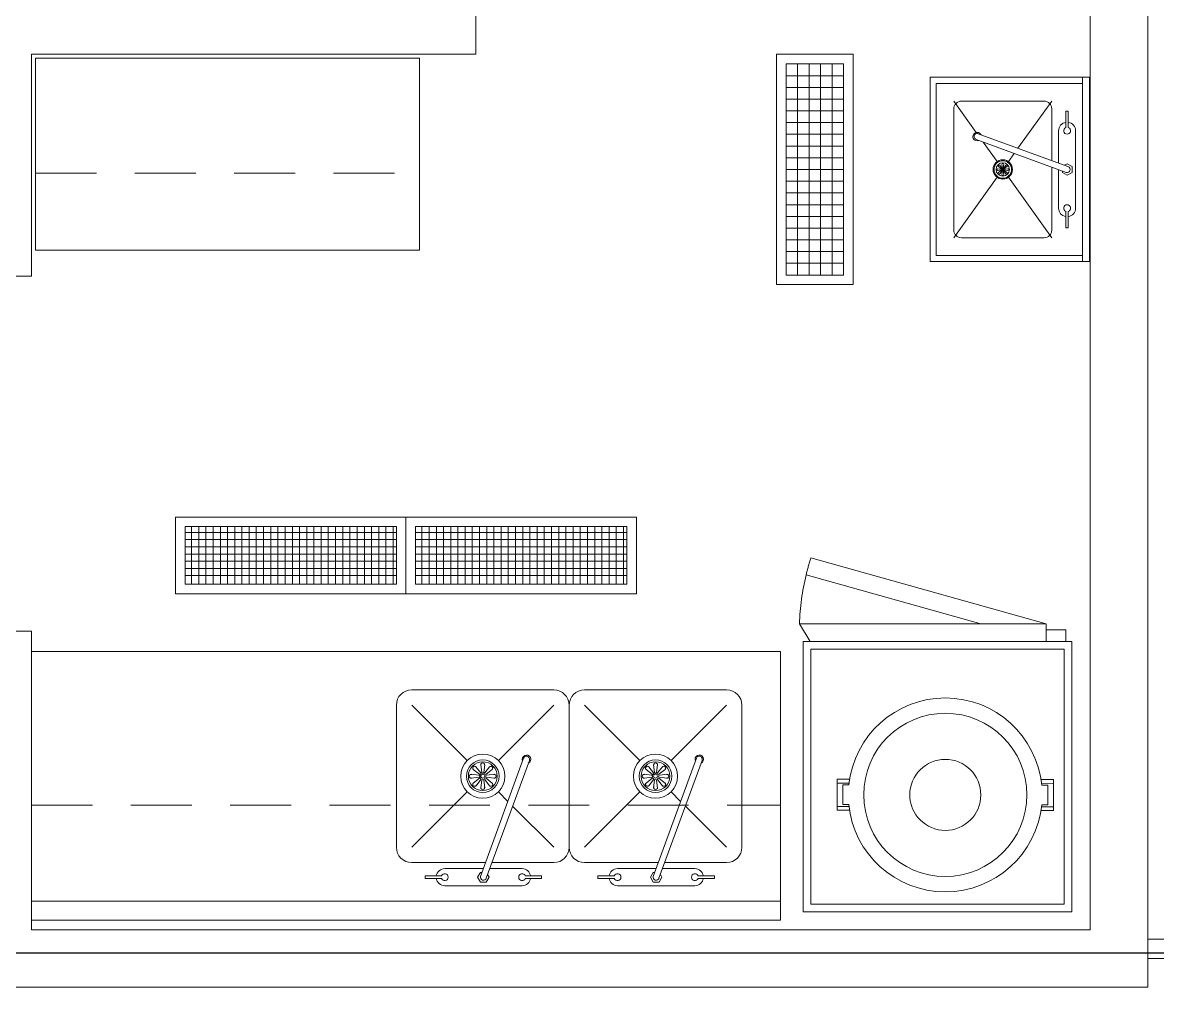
# Model space of a CAD drawing. Header units: millimetres. Extents: x 744843 to 745492, y 2520966 to 2521458.
# Drawn here: x 745429.286 to 745432.241, y 2521101.435 to 2521103.947 of the extents above; entities that cross this region are included whole.
import ezdxf

# ---------------------------------------------------------------- set-up
doc = ezdxf.new("R2010")
doc.units = ezdxf.units.MM
doc.linetypes.add('ACAD_ISO02W100', pattern=[15, 12, -3])
doc.linetypes.add('HIDDEN', pattern=[9.525, 6.35, -3.175])
doc.layers.add('A_Ejes', color=8, linetype='Continuous')
for name, color, linetype, lineweight in [('A_Muebles', 8, 'Continuous', 20), ('A_Muebles_Cocina', 55, 'Continuous', 20), ('A_Muebles_Cocina_2a.Etapa', 230, 'Continuous', 20), ('A_Muros', 30, 'Continuous', 20), ('A_Puertas', 8, 'Continuous', 0)]:
    doc.layers.add(name, color=color, linetype=linetype, lineweight=lineweight)

# ---------------------------------------------------------------- blocks, each defined once
blk = doc.blocks.new('Cocina_Tarja02')
at = {"color": 2, "linetype": 'HIDDEN', "ltscale": 0.025}
blk.add_line((0.0065, -0.4), (0.0065, -0.7), dxfattribs=at)
blk.add_line((0.0065, -0.4), (0.0065, -0.7), dxfattribs=at)
at = {"layer": 'A_Muebles_Cocina'}
for p, q in [((0.0065, 0), (-1.9435, 0)), ((0.0065, 0), (-1.9435, 0)), ((-1.9435, -0.7), (-1.9435, 0)), ((0.0065, -0.7), (0.0065, 0)), ((-0.5835, -0.1), (-0.9535, -0.1)), ((-0.5835, -0.1), (-0.9535, -0.1)), ((-0.1335, -0.1), (-0.5035, -0.1)), ((-0.1335, -0.1), (-0.5035, -0.1)), ((-0.9935, -0.51), (-0.9935, -0.14)), ((-0.9935, -0.51), (-0.9935, -0.14)), ((-0.9535, -0.14), (-0.8091, -0.2843)), ((-0.9535, -0.14), (-0.8091, -0.2843)), ((-0.7278, -0.2843), (-0.5835, -0.14)), ((-0.7278, -0.2843), (-0.5835, -0.14)), ((-0.5435, -0.51), (-0.5435, -0.14)), ((-0.5435, -0.51), (-0.5435, -0.14)), ((-0.5035, -0.14), (-0.3591, -0.2843)), ((-0.5035, -0.14), (-0.3591, -0.2843)), ((-0.2778, -0.2843), (-0.1335, -0.14)), ((-0.2778, -0.2843), (-0.1335, -0.14)), ((-0.0935, -0.51), (-0.0935, -0.14)), ((-0.0935, -0.51), (-0.0935, -0.14)), ((-0.7746, -0.5858), (-0.6621, -0.2783)), ((-0.7746, -0.5858), (-0.6621, -0.2783)), ((-0.7735, -0.295), (-0.771, -0.315)), ((-0.7735, -0.295), (-0.771, -0.315)), ((-0.7635, -0.295), (-0.766, -0.315)), ((-0.7635, -0.295), (-0.766, -0.315)), ((-0.7596, -0.5909), (-0.6472, -0.2838)), ((-0.7596, -0.5909), (-0.6472, -0.2838)), ((-0.3246, -0.5858), (-0.2121, -0.2783)), ((-0.3246, -0.5858), (-0.2121, -0.2783)), ((-0.3235, -0.295), (-0.321, -0.315)), ((-0.3235, -0.295), (-0.321, -0.315)), ((-0.3135, -0.295), (-0.316, -0.315)), ((-0.3135, -0.295), (-0.316, -0.315)), ((-0.3096, -0.5909), (-0.1972, -0.2838)), ((-0.3096, -0.5909), (-0.1972, -0.2838)), ((-0.7985, -0.32), (-0.7785, -0.3225)), ((-0.7985, -0.32), (-0.7785, -0.3225)), ((-0.7932, -0.3073), (-0.7773, -0.3197)), ((-0.7932, -0.3073), (-0.7773, -0.3197)), ((-0.7862, -0.3003), (-0.7738, -0.3162)), ((-0.7862, -0.3003), (-0.7738, -0.3162)), ((-0.7508, -0.3002), (-0.7632, -0.3162)), ((-0.7508, -0.3002), (-0.7632, -0.3162)), ((-0.7437, -0.3073), (-0.7596, -0.3197)), ((-0.7437, -0.3073), (-0.7596, -0.3197)), ((-0.7385, -0.32), (-0.7585, -0.3225)), ((-0.7385, -0.32), (-0.7585, -0.3225)), ((-0.3485, -0.32), (-0.3285, -0.3225)), ((-0.3485, -0.32), (-0.3285, -0.3225)), ((-0.3432, -0.3073), (-0.3273, -0.3197)), ((-0.3432, -0.3073), (-0.3273, -0.3197)), ((-0.3362, -0.3003), (-0.3238, -0.3162)), ((-0.3362, -0.3003), (-0.3238, -0.3162)), ((-0.3008, -0.3002), (-0.3132, -0.3162)), ((-0.3008, -0.3002), (-0.3132, -0.3162)), ((-0.2937, -0.3073), (-0.3096, -0.3197)), ((-0.2937, -0.3073), (-0.3096, -0.3197)), ((-0.2885, -0.32), (-0.3085, -0.3225)), ((-0.2885, -0.32), (-0.3085, -0.3225)), ((-0.7985, -0.33), (-0.7785, -0.3275)), ((-0.7985, -0.33), (-0.7785, -0.3275)), ((-0.7932, -0.3427), (-0.7773, -0.3303)), ((-0.7932, -0.3427), (-0.7773, -0.3303)), ((-0.7861, -0.3498), (-0.7738, -0.3338)), ((-0.7861, -0.3498), (-0.7738, -0.3338)), ((-0.7735, -0.355), (-0.771, -0.335)), ((-0.7735, -0.355), (-0.771, -0.335)), ((-0.7635, -0.355), (-0.766, -0.335)), ((-0.7635, -0.355), (-0.766, -0.335)), ((-0.7508, -0.3497), (-0.7632, -0.3338)), ((-0.7508, -0.3497), (-0.7632, -0.3338)), ((-0.7437, -0.3427), (-0.7596, -0.3303)), ((-0.7437, -0.3427), (-0.7596, -0.3303)), ((-0.7385, -0.33), (-0.7585, -0.3275)), ((-0.7385, -0.33), (-0.7585, -0.3275)), ((-0.3485, -0.33), (-0.3285, -0.3275)), ((-0.3485, -0.33), (-0.3285, -0.3275)), ((-0.3432, -0.3427), (-0.3273, -0.3303)), ((-0.3432, -0.3427), (-0.3273, -0.3303)), ((-0.3361, -0.3498), (-0.3238, -0.3338)), ((-0.3361, -0.3498), (-0.3238, -0.3338)), ((-0.3235, -0.355), (-0.321, -0.335)), ((-0.3235, -0.355), (-0.321, -0.335)), ((-0.3135, -0.355), (-0.316, -0.335)), ((-0.3135, -0.355), (-0.316, -0.335)), ((-0.3008, -0.3497), (-0.3132, -0.3338)), ((-0.3008, -0.3497), (-0.3132, -0.3338)), ((-0.2937, -0.3427), (-0.3096, -0.3303)), ((-0.2937, -0.3427), (-0.3096, -0.3303)), ((-0.2885, -0.33), (-0.3085, -0.3275)), ((-0.2885, -0.33), (-0.3085, -0.3275)), ((-0.9535, -0.51), (-0.8091, -0.3657)), ((-0.9535, -0.51), (-0.8091, -0.3657)), ((-0.7278, -0.3657), (-0.7031, -0.3904)), ((-0.7278, -0.3657), (-0.7031, -0.3904)), ((-0.5035, -0.51), (-0.3591, -0.3657)), ((-0.5035, -0.51), (-0.3591, -0.3657)), ((-0.2778, -0.3657), (-0.2531, -0.3904)), ((-0.2778, -0.3657), (-0.2531, -0.3904)), ((-0.6907, -0.4027), (-0.5835, -0.51)), ((-0.6907, -0.4027), (-0.5835, -0.51)), ((-0.2407, -0.4027), (-0.1335, -0.51)), ((-0.2407, -0.4027), (-0.1335, -0.51)), ((-0.7615, -0.55), (-0.9535, -0.55)), ((-0.7615, -0.55), (-0.9535, -0.55)), ((-0.5835, -0.55), (-0.7446, -0.55)), ((-0.5835, -0.55), (-0.7446, -0.55)), ((-0.3115, -0.55), (-0.5035, -0.55)), ((-0.3115, -0.55), (-0.5035, -0.55)), ((-0.1335, -0.55), (-0.2946, -0.55)), ((-0.1335, -0.55), (-0.2946, -0.55)), ((-0.9184, -0.5848), (-0.9184, -0.5911)), ((-0.9184, -0.5848), (-0.876, -0.5848)), ((-0.9184, -0.5848), (-0.9184, -0.5911)), ((-0.9184, -0.5848), (-0.876, -0.5848)), ((-0.8676, -0.5657), (-0.7673, -0.5657)), ((-0.8676, -0.5657), (-0.7673, -0.5657)), ((-0.7818, -0.5879), (-0.7748, -0.5758)), ((-0.7818, -0.5879), (-0.7748, -0.5758)), ((-0.7743, -0.6009), (-0.7818, -0.5879)), ((-0.7743, -0.6009), (-0.7818, -0.5879)), ((-0.7748, -0.5758), (-0.771, -0.5758)), ((-0.7748, -0.5758), (-0.771, -0.5758)), ((-0.7519, -0.5879), (-0.7594, -0.6009)), ((-0.7519, -0.5879), (-0.7594, -0.6009)), ((-0.7559, -0.581), (-0.7519, -0.5879)), ((-0.7559, -0.581), (-0.7519, -0.5879)), ((-0.7504, -0.5657), (-0.666, -0.5657)), ((-0.7504, -0.5657), (-0.666, -0.5657)), ((-0.6152, -0.5848), (-0.6577, -0.5848)), ((-0.6152, -0.5848), (-0.6577, -0.5848)), ((-0.6152, -0.5848), (-0.6152, -0.5911)), ((-0.6152, -0.5848), (-0.6152, -0.5911)), ((-0.4684, -0.5848), (-0.4684, -0.5911)), ((-0.4684, -0.5848), (-0.426, -0.5848)), ((-0.4684, -0.5848), (-0.4684, -0.5911)), ((-0.4684, -0.5848), (-0.426, -0.5848)), ((-0.4176, -0.5657), (-0.3173, -0.5657)), ((-0.4176, -0.5657), (-0.3173, -0.5657)), ((-0.3318, -0.5879), (-0.3248, -0.5758)), ((-0.3318, -0.5879), (-0.3248, -0.5758)), ((-0.3243, -0.6009), (-0.3318, -0.5879)), ((-0.3243, -0.6009), (-0.3318, -0.5879)), ((-0.3248, -0.5758), (-0.321, -0.5758)), ((-0.3248, -0.5758), (-0.321, -0.5758)), ((-0.3019, -0.5879), (-0.3094, -0.6009)), ((-0.3019, -0.5879), (-0.3094, -0.6009)), ((-0.3059, -0.581), (-0.3019, -0.5879)), ((-0.3059, -0.581), (-0.3019, -0.5879)), ((-0.3004, -0.5657), (-0.216, -0.5657)), ((-0.3004, -0.5657), (-0.216, -0.5657)), ((-0.1652, -0.5848), (-0.2077, -0.5848)), ((-0.1652, -0.5848), (-0.2077, -0.5848)), ((-0.1652, -0.5848), (-0.1652, -0.5911)), ((-0.1652, -0.5848), (-0.1652, -0.5911)), ((-0.9184, -0.5911), (-0.876, -0.5911)), ((-0.9184, -0.5911), (-0.876, -0.5911)), ((-0.8676, -0.6102), (-0.666, -0.6102)), ((-0.8676, -0.6102), (-0.666, -0.6102)), ((-0.7594, -0.6009), (-0.7743, -0.6009)), ((-0.7594, -0.6009), (-0.7743, -0.6009)), ((-0.6152, -0.5911), (-0.6577, -0.5911)), ((-0.6152, -0.5911), (-0.6577, -0.5911)), ((-0.4684, -0.5911), (-0.426, -0.5911)), ((-0.4684, -0.5911), (-0.426, -0.5911)), ((-0.4176, -0.6102), (-0.216, -0.6102)), ((-0.4176, -0.6102), (-0.216, -0.6102)), ((-0.3094, -0.6009), (-0.3243, -0.6009)), ((-0.3094, -0.6009), (-0.3243, -0.6009)), ((-0.1652, -0.5911), (-0.2077, -0.5911)), ((-0.1652, -0.5911), (-0.2077, -0.5911)), ((0.0065, -0.65), (-1.9435, -0.65)), ((0.0065, -0.65), (-1.9435, -0.65)), ((0.0065, -0.7), (-1.9435, -0.7))]:
    blk.add_line(p, q, dxfattribs=at)
at = {"layer": 'A_Muebles_Cocina', "color": 2, "linetype": 'HIDDEN', "ltscale": 0.025}
blk.add_lwpolyline([(-1.9435, -0.4), (0.0065, -0.4), (0.0065, -0.7), (-1.9435, -0.7)], close=True, dxfattribs=at)
at = {"layer": 'A_Muebles_Cocina'}
for centre, radius in [((-0.7685, -0.325), 0.0575), ((-0.7685, -0.325), 0.0575), ((-0.7685, -0.325), 0.0425), ((-0.7685, -0.325), 0.0425), ((-0.7685, -0.325), 0.0375), ((-0.7685, -0.325), 0.0375), ((-0.3185, -0.325), 0.0575), ((-0.3185, -0.325), 0.0575), ((-0.3185, -0.325), 0.0425), ((-0.3185, -0.325), 0.0425), ((-0.3185, -0.325), 0.0375), ((-0.3185, -0.325), 0.0375), ((-0.7685, -0.325), 0.005), ((-0.7685, -0.325), 0.005), ((-0.3185, -0.325), 0.005), ((-0.3185, -0.325), 0.005)]:
    blk.add_circle(centre, radius, dxfattribs=at)
for centre, radius, start, end in [((-0.9535, -0.14), 0.04, 90, 180), ((-0.9535, -0.14), 0.04, 90, 180), ((-0.5835, -0.14), 0.04, 0, 90), ((-0.5835, -0.14), 0.04, 0, 90), ((-0.5035, -0.14), 0.04, 90, 180), ((-0.5035, -0.14), 0.04, 90, 180), ((-0.1335, -0.14), 0.04, 0, 90), ((-0.1335, -0.14), 0.04, 0, 90), ((-0.7685, -0.295), 0.005, 345.7788, 194.2788), ((-0.7685, -0.295), 0.005, 345.7788, 194.2788), ((-0.6546, -0.281), 0.0111, 295.4878, 204.3185), ((-0.6546, -0.281), 0.0111, 295.4878, 204.3185), ((-0.6546, -0.281), 0.00794, 339.8831, 159.9232), ((-0.6546, -0.281), 0.00794, 339.8831, 159.9232), ((-0.3185, -0.295), 0.005, 345.7788, 194.2788), ((-0.3185, -0.295), 0.005, 345.7788, 194.2788), ((-0.2046, -0.281), 0.0111, 295.4878, 204.3185), ((-0.2046, -0.281), 0.0111, 295.4878, 204.3185), ((-0.2046, -0.281), 0.00794, 339.8831, 159.9232), ((-0.2046, -0.281), 0.00794, 339.8831, 159.9232), ((-0.7985, -0.325), 0.005, 75.7788, 284.2788), ((-0.7985, -0.325), 0.005, 75.7788, 284.2788), ((-0.7897, -0.3038), 0.005, 30.7788, 239.2788), ((-0.7897, -0.3038), 0.005, 30.7788, 239.2788), ((-0.7785, -0.325), 0.0025, 270.0288, 90.0288), ((-0.7785, -0.325), 0.0025, 270.0288, 90.0288), ((-0.7756, -0.3179), 0.0025, 225.0288, 45.0288), ((-0.7756, -0.3179), 0.0025, 225.0288, 45.0288), ((-0.7685, -0.315), 0.0025, 180.0288, 0.0288), ((-0.7685, -0.315), 0.0025, 180.0288, 0.0288), ((-0.7614, -0.3179), 0.0025, 135.0288, 315.0288), ((-0.7614, -0.3179), 0.0025, 135.0288, 315.0288), ((-0.7585, -0.325), 0.0025, 90.0288, 270.0288), ((-0.7585, -0.325), 0.0025, 90.0288, 270.0288), ((-0.7473, -0.3038), 0.005, 300.7788, 149.2788), ((-0.7473, -0.3038), 0.005, 300.7788, 149.2788), ((-0.7385, -0.325), 0.005, 255.7788, 104.2788), ((-0.7385, -0.325), 0.005, 255.7788, 104.2788), ((-0.3485, -0.325), 0.005, 75.7788, 284.2788), ((-0.3485, -0.325), 0.005, 75.7788, 284.2788), ((-0.3397, -0.3038), 0.005, 30.7788, 239.2788), ((-0.3397, -0.3038), 0.005, 30.7788, 239.2788), ((-0.3285, -0.325), 0.0025, 270.0288, 90.0288), ((-0.3285, -0.325), 0.0025, 270.0288, 90.0288), ((-0.3256, -0.3179), 0.0025, 225.0288, 45.0288), ((-0.3256, -0.3179), 0.0025, 225.0288, 45.0288), ((-0.3185, -0.315), 0.0025, 180.0288, 0.0288), ((-0.3185, -0.315), 0.0025, 180.0288, 0.0288), ((-0.3114, -0.3179), 0.0025, 135.0288, 315.0288), ((-0.3114, -0.3179), 0.0025, 135.0288, 315.0288), ((-0.3085, -0.325), 0.0025, 90.0288, 270.0288), ((-0.3085, -0.325), 0.0025, 90.0288, 270.0288), ((-0.2973, -0.3038), 0.005, 300.7788, 149.2788), ((-0.2973, -0.3038), 0.005, 300.7788, 149.2788), ((-0.2885, -0.325), 0.005, 255.7788, 104.2788), ((-0.2885, -0.325), 0.005, 255.7788, 104.2788), ((-0.7897, -0.3462), 0.005, 120.7788, 329.2788), ((-0.7897, -0.3462), 0.005, 120.7788, 329.2788), ((-0.7755, -0.3321), 0.0025, 315.0288, 135.0288), ((-0.7755, -0.3321), 0.0025, 315.0288, 135.0288), ((-0.7685, -0.355), 0.005, 165.7788, 14.2788), ((-0.7685, -0.355), 0.005, 165.7788, 14.2788), ((-0.7685, -0.335), 0.0025, 0.0288, 180.0288), ((-0.7685, -0.335), 0.0025, 0.0288, 180.0288), ((-0.7614, -0.3321), 0.0025, 45.0288, 225.0288), ((-0.7614, -0.3321), 0.0025, 45.0288, 225.0288), ((-0.7473, -0.3462), 0.005, 210.7788, 59.2788), ((-0.7473, -0.3462), 0.005, 210.7788, 59.2788), ((-0.3397, -0.3462), 0.005, 120.7788, 329.2788), ((-0.3397, -0.3462), 0.005, 120.7788, 329.2788), ((-0.3255, -0.3321), 0.0025, 315.0288, 135.0288), ((-0.3255, -0.3321), 0.0025, 315.0288, 135.0288), ((-0.3185, -0.355), 0.005, 165.7788, 14.2788), ((-0.3185, -0.355), 0.005, 165.7788, 14.2788), ((-0.3185, -0.335), 0.0025, 0.0288, 180.0288), ((-0.3185, -0.335), 0.0025, 0.0288, 180.0288), ((-0.3114, -0.3321), 0.0025, 45.0288, 225.0288), ((-0.3114, -0.3321), 0.0025, 45.0288, 225.0288), ((-0.2973, -0.3462), 0.005, 210.7788, 59.2788), ((-0.2973, -0.3462), 0.005, 210.7788, 59.2788), ((-0.9535, -0.51), 0.04, 180, 270), ((-0.9535, -0.51), 0.04, 180, 270), ((-0.5835, -0.51), 0.04, 270, 0), ((-0.5835, -0.51), 0.04, 270, 0), ((-0.5035, -0.51), 0.04, 180, 270), ((-0.5035, -0.51), 0.04, 180, 270), ((-0.1335, -0.51), 0.04, 270, 0), ((-0.1335, -0.51), 0.04, 270, 0), ((-0.8676, -0.5879), 0.0222, 90, 171.7865), ((-0.8676, -0.5879), 0.0222, 90, 171.7865), ((-0.8676, -0.5879), 0.00893, 200.8275, 159.1725), ((-0.8676, -0.5879), 0.00893, 200.8275, 159.1725), ((-0.7669, -0.5878), 0.00796, 165.2193, 342.6934), ((-0.7669, -0.5878), 0.00796, 165.2193, 342.6934), ((-0.666, -0.5879), 0.00893, 20.8275, 339.1725), ((-0.666, -0.5879), 0.00893, 20.8275, 339.1725), ((-0.666, -0.5879), 0.0222, 8.2135, 90), ((-0.666, -0.5879), 0.0222, 8.2135, 90), ((-0.4176, -0.5879), 0.0222, 90, 171.7865), ((-0.4176, -0.5879), 0.0222, 90, 171.7865), ((-0.4176, -0.5879), 0.00893, 200.8275, 159.1725), ((-0.4176, -0.5879), 0.00893, 200.8275, 159.1725), ((-0.3169, -0.5878), 0.00796, 165.2193, 342.6934), ((-0.3169, -0.5878), 0.00796, 165.2193, 342.6934), ((-0.216, -0.5879), 0.00893, 20.8275, 339.1725), ((-0.216, -0.5879), 0.00893, 20.8275, 339.1725), ((-0.216, -0.5879), 0.0222, 8.2135, 90), ((-0.216, -0.5879), 0.0222, 8.2135, 90), ((-0.8676, -0.5879), 0.0222, 188.2135, 270), ((-0.8676, -0.5879), 0.0222, 188.2135, 270), ((-0.666, -0.5879), 0.0222, 270, 351.7865), ((-0.666, -0.5879), 0.0222, 270, 351.7865), ((-0.4176, -0.5879), 0.0222, 188.2135, 270), ((-0.4176, -0.5879), 0.0222, 188.2135, 270), ((-0.216, -0.5879), 0.0222, 270, 351.7865), ((-0.216, -0.5879), 0.0222, 270, 351.7865)]:
    blk.add_arc(centre, radius, start, end, dxfattribs=at)
blk = doc.blocks.new('Cocina_Trampa02')
at = {"layer": 'A_Muebles_Cocina', "linetype": 'Continuous'}
for p, q in [((0, -0.2), (0, 0)), ((0, 0), (1.2, 0)), ((0, -0.2), (0, 0)), ((0, 0), (1.2, 0)), ((0.6, -0.2), (0.6, 0)), ((0.6, -0.2), (0.6, 0)), ((1.2, 0), (1.2, -0.2)), ((1.2, 0), (1.2, -0.2)), ((0.575, -0.025), (0.025, -0.025)), ((0.025, -0.025), (0.025, -0.175)), ((0.0416, -0.025), (0.0416, -0.175)), ((0.0603, -0.025), (0.0603, -0.175)), ((0.0791, -0.025), (0.0791, -0.175)), ((0.0978, -0.025), (0.0978, -0.175)), ((0.1166, -0.025), (0.1166, -0.175)), ((0.1353, -0.025), (0.1353, -0.175)), ((0.1541, -0.025), (0.1541, -0.175)), ((0.1728, -0.025), (0.1728, -0.175)), ((0.1916, -0.025), (0.1916, -0.175)), ((0.2103, -0.025), (0.2103, -0.175)), ((0.2291, -0.025), (0.2291, -0.175)), ((0.2478, -0.025), (0.2478, -0.175)), ((0.2666, -0.025), (0.2666, -0.175)), ((0.2853, -0.025), (0.2853, -0.175)), ((0.3041, -0.025), (0.3041, -0.175)), ((0.3228, -0.025), (0.3228, -0.175)), ((0.3416, -0.025), (0.3416, -0.175)), ((0.3603, -0.025), (0.3603, -0.175)), ((0.3791, -0.025), (0.3791, -0.175)), ((0.3978, -0.025), (0.3978, -0.175)), ((0.4166, -0.025), (0.4166, -0.175)), ((0.4353, -0.025), (0.4353, -0.175)), ((0.4541, -0.025), (0.4541, -0.175)), ((0.4728, -0.025), (0.4728, -0.175)), ((0.4916, -0.025), (0.4916, -0.175)), ((0.5103, -0.025), (0.5103, -0.175)), ((0.5291, -0.025), (0.5291, -0.175)), ((0.5478, -0.025), (0.5478, -0.175)), ((0.5666, -0.025), (0.5666, -0.175)), ((0.575, -0.175), (0.575, -0.025)), ((1.175, -0.025), (0.625, -0.025)), ((0.625, -0.025), (0.625, -0.175)), ((0.6416, -0.025), (0.6416, -0.175)), ((0.6603, -0.025), (0.6603, -0.175)), ((0.6791, -0.025), (0.6791, -0.175)), ((0.6978, -0.025), (0.6978, -0.175)), ((0.7166, -0.025), (0.7166, -0.175)), ((0.7353, -0.025), (0.7353, -0.175)), ((0.7541, -0.025), (0.7541, -0.175)), ((0.7728, -0.025), (0.7728, -0.175)), ((0.7916, -0.025), (0.7916, -0.175)), ((0.8103, -0.025), (0.8103, -0.175)), ((0.8291, -0.025), (0.8291, -0.175)), ((0.8478, -0.025), (0.8478, -0.175)), ((0.8666, -0.025), (0.8666, -0.175)), ((0.8853, -0.025), (0.8853, -0.175)), ((0.9041, -0.025), (0.9041, -0.175)), ((0.9228, -0.025), (0.9228, -0.175)), ((0.9416, -0.025), (0.9416, -0.175)), ((0.9603, -0.025), (0.9603, -0.175)), ((0.9791, -0.025), (0.9791, -0.175)), ((0.9978, -0.025), (0.9978, -0.175)), ((1.0166, -0.025), (1.0166, -0.175)), ((1.0353, -0.025), (1.0353, -0.175)), ((1.0541, -0.025), (1.0541, -0.175)), ((1.0728, -0.025), (1.0728, -0.175)), ((1.0916, -0.025), (1.0916, -0.175)), ((1.1103, -0.025), (1.1103, -0.175)), ((1.1291, -0.025), (1.1291, -0.175)), ((1.1478, -0.025), (1.1478, -0.175)), ((1.1666, -0.025), (1.1666, -0.175)), ((1.175, -0.175), (1.175, -0.025)), ((0.025, -0.04), (0.1803, -0.04)), ((0.025, -0.0588), (0.1803, -0.0588)), ((0.1803, -0.04), (0.575, -0.04)), ((0.1803, -0.0588), (0.575, -0.0588)), ((0.625, -0.04), (1.125, -0.04)), ((0.625, -0.0588), (1.125, -0.0588)), ((1.125, -0.04), (1.175, -0.04)), ((1.125, -0.0588), (1.175, -0.0588)), ((0.025, -0.0775), (0.1803, -0.0775)), ((0.1803, -0.0775), (0.575, -0.0775)), ((0.625, -0.0775), (1.125, -0.0775)), ((1.125, -0.0775), (1.175, -0.0775)), ((0.025, -0.0963), (0.1803, -0.0963)), ((0.025, -0.115), (0.1803, -0.115)), ((0.1803, -0.0963), (0.575, -0.0963)), ((0.1803, -0.115), (0.575, -0.115)), ((0.625, -0.0963), (1.125, -0.0963)), ((0.625, -0.115), (1.125, -0.115)), ((1.125, -0.0963), (1.175, -0.0963)), ((1.125, -0.115), (1.175, -0.115)), ((0.025, -0.1338), (0.1803, -0.1338)), ((0.1803, -0.1338), (0.575, -0.1338)), ((0.625, -0.1338), (1.125, -0.1338)), ((1.125, -0.1338), (1.175, -0.1338)), ((0.025, -0.1525), (0.1803, -0.1525)), ((0.025, -0.175), (0.575, -0.175)), ((0.1803, -0.1525), (0.575, -0.1525)), ((0.625, -0.1525), (1.125, -0.1525)), ((0.625, -0.175), (1.175, -0.175)), ((1.125, -0.1525), (1.175, -0.1525)), ((1.2, -0.2), (0, -0.2)), ((1.2, -0.2), (0, -0.2))]:
    blk.add_line(p, q, dxfattribs=at)
blk = doc.blocks.new('Cocina_Bote_basura')
at = {"layer": 'A_Muebles_Cocina'}
for p, q in [((-0.2818, 0.0409), (-0.2819, 0.0004)), ((-0.2818, 0.0409), (-0.2819, 0.0004)), ((-0.2492, 0.0408), (-0.2818, 0.0409)), ((-0.2492, 0.0408), (-0.2818, 0.0409)), ((-0.2506, 0.0308), (-0.2818, 0.0309)), ((-0.2506, 0.0308), (-0.2818, 0.0309)), ((0.2493, 0.0401), (0.282, 0.04)), ((0.2493, 0.0401), (0.282, 0.04)), ((0.2507, 0.0301), (0.2819, 0.03)), ((0.2507, 0.0301), (0.2819, 0.03)), ((-0.2512, 0.0258), (-0.2669, 0.0258)), ((-0.2669, 0.0258), (-0.2669, 0.0004)), ((-0.2512, 0.0258), (-0.2669, 0.0258)), ((-0.2669, 0.0258), (-0.2669, 0.0004)), ((0.2513, 0.0251), (0.2669, 0.025)), ((0.2513, 0.0251), (0.2669, 0.025)), ((0.2669, 0.025), (0.2669, -0.0004)), ((0.2669, 0.025), (0.2669, -0.0004))]:
    blk.add_line(p, q, dxfattribs=at)
at = {"layer": 'A_Muebles_Cocina', "linetype": 'HIDDEN', "ltscale": 30}
for p, q in [((0.2818, -0.0409), (0.282, 0.04)), ((0.2818, -0.0409), (0.282, 0.04)), ((-0.282, -0.04), (-0.2819, 0.0004)), ((-0.282, -0.04), (-0.2819, 0.0004)), ((-0.2669, -0.025), (-0.2669, 0.0004)), ((-0.2669, -0.025), (-0.2669, 0.0004)), ((-0.2513, -0.0251), (-0.2669, -0.025)), ((-0.2513, -0.0251), (-0.2669, -0.025)), ((0.2512, -0.0258), (0.2669, -0.0258)), ((0.2512, -0.0258), (0.2669, -0.0258)), ((0.2669, -0.0258), (0.2669, -0.0004)), ((0.2669, -0.0258), (0.2669, -0.0004)), ((-0.2493, -0.0401), (-0.282, -0.04)), ((-0.2493, -0.0401), (-0.282, -0.04)), ((-0.2507, -0.0301), (-0.2819, -0.03)), ((-0.2507, -0.0301), (-0.2819, -0.03)), ((0.2492, -0.0408), (0.2818, -0.0409)), ((0.2492, -0.0408), (0.2818, -0.0409)), ((0.2506, -0.0308), (0.2818, -0.0309)), ((0.2506, -0.0308), (0.2818, -0.0309))]:
    blk.add_line(p, q, dxfattribs=at)
for radius in [0.2125, 0.2125, 0.0925, 0.0925]:
    blk.add_circle((0, 0), radius, dxfattribs=at)
at = {"layer": 'A_Muebles_Cocina'}
blk.add_arc((0, 0), 0.2525, 5.6978, 174.133, dxfattribs=at)
blk.add_arc((0, 0), 0.2525, 5.6978, 174.133, dxfattribs=at)
at = {"layer": 'A_Muebles_Cocina', "linetype": 'HIDDEN', "ltscale": 30}
blk.add_arc((0, 0), 0.2525, 185.6978, 354.133, dxfattribs=at)
blk.add_arc((0, 0), 0.2525, 185.6978, 354.133, dxfattribs=at)
blk = doc.blocks.new('Cocina_Refri_verti')
blk.add_line((-0.0094, 0.75), (0.6335, 0.75))
at = {"layer": 'A_Muebles_Cocina_2a.Etapa', "color": 8, "linetype": 'HIDDEN'}
for p, q in [((0.6335, 0.75), (0.0204, 0.9217)), ((0.6335, 0.75), (0.0204, 0.9217)), ((0.4632, 0.75), (0.0081, 0.8775))]:
    blk.add_line(p, q, dxfattribs=at)
at = {"layer": 'A_Muebles_Cocina_2a.Etapa'}
for p, q in [((-0.0094, 0.75), (0.0185, 0.7041)), ((-0.0094, 0.75), (0.0185, 0.7041)), ((-0.0094, 0.75), (0.6335, 0.75)), ((0.6335, 0.7041), (0.6335, 0.75)), ((0.6335, 0.7041), (0.6335, 0.75)), ((0.6846, 0.7347), (0.6335, 0.7347)), ((0.6846, 0.7347), (0.6335, 0.7347)), ((0.6846, 0.7041), (0.6846, 0.7347)), ((0.6846, 0.7041), (0.6846, 0.7347)), ((0.7, 0.7041), (0, 0.7041)), ((0.7, 0.7041), (0, 0.7041)), ((0, 0), (0, 0.7041)), ((0.02, 0.02), (0.02, 0.6841)), ((0.68, 0.6841), (0.02, 0.6841)), ((0.02, 0.02), (0.02, 0.6841)), ((0.68, 0.6841), (0.02, 0.6841)), ((0.68, 0.02), (0.68, 0.6841)), ((0.68, 0.02), (0.68, 0.6841)), ((0.7, 0), (0.7, 0.7041)), ((0.7, 0), (0.7, 0.7041)), ((0, 0), (0.7, 0)), ((0, 0), (0.7, 0)), ((0.02, 0.02), (0.68, 0.02)), ((0.02, 0.02), (0.68, 0.02))]:
    blk.add_line(p, q, dxfattribs=at)
at = {"layer": 'A_Muebles_Cocina_2a.Etapa', "color": 8, "linetype": 'HIDDEN'}
for start, end in [(162.3865, 166.4773), (166.4773, 177.9546)]:
    blk.add_arc((0.6335, 0.727), 0.6433, start, end, dxfattribs=at)
blk = doc.blocks.new('PCONTRA 4pul')
at = {"layer": 'A_Muebles', "color": 8, "linetype": 'ACAD_ISO02W100'}
blk.add_line((243.2951, 916.0361), (243.2944, 916.0352), dxfattribs=at)
blk = doc.blocks.new('Cocina_Lavamanos')
at = {"layer": 'A_Muebles_Cocina'}
for p, q in [((0.417, 0.464), (0, 0.464)), ((0, 0.464), (0, -0.016)), ((0.397, 0.448), (0.016, 0.448)), ((0.016, 0.448), (0.016, 0)), ((0.397, -0.016), (0.397, 0.464)), ((0.415, -0.016), (0.415, 0.464)), ((0.062, 0.402), (0.1204, 0.3204)), ((0.297, 0.402), (0.082, 0.402)), ((0.229, 0.2792), (0.317, 0.402)), ((0.062, 0.382), (0.062, 0.066)), ((0.317, 0.247), (0.317, 0.382)), ((0.3538, 0.3756), (0.3538, 0.3331)), ((0.3538, 0.3756), (0.3602, 0.3756)), ((0.3602, 0.3756), (0.3602, 0.3331)), ((0.3549, 0.2162), (0.1201, 0.3021)), ((0.1256, 0.317), (0.3593, 0.2315)), ((0.3348, 0.2405), (0.3348, 0.3248)), ((0.3792, 0.1232), (0.3792, 0.3248)), ((0.1383, 0.2955), (0.1749, 0.2444)), ((0.1871, 0.237), (0.1886, 0.2271)), ((0.1919, 0.237), (0.1904, 0.2271)), ((0.2041, 0.2444), (0.2194, 0.2658)), ((0.35, 0.2349), (0.357, 0.2389)), ((0.357, 0.2389), (0.3699, 0.2315)), ((0.1762, 0.2261), (0.1861, 0.2246)), ((0.1762, 0.2214), (0.1861, 0.2229)), ((0.1785, 0.2314), (0.1865, 0.2255)), ((0.1785, 0.216), (0.1865, 0.222)), ((0.1818, 0.2348), (0.1877, 0.2267)), ((0.1818, 0.2127), (0.1877, 0.2207)), ((0.1871, 0.2105), (0.1886, 0.2204)), ((0.1919, 0.2105), (0.1904, 0.2204)), ((0.1972, 0.2348), (0.1913, 0.2267)), ((0.1972, 0.2127), (0.1913, 0.2207)), ((0.2005, 0.2314), (0.1922, 0.2253)), ((0.2005, 0.216), (0.1925, 0.222)), ((0.2028, 0.2261), (0.1929, 0.2246)), ((0.2028, 0.2214), (0.1929, 0.2229)), ((0.317, 0.066), (0.317, 0.2301)), ((0.3348, 0.1232), (0.3348, 0.2236)), ((0.3449, 0.2161), (0.3449, 0.2199)), ((0.357, 0.2091), (0.3449, 0.2161)), ((0.3699, 0.2165), (0.357, 0.2091)), ((0.3699, 0.2315), (0.3699, 0.2165)), ((0.062, 0.046), (0.1749, 0.2036)), ((0.2041, 0.2036), (0.317, 0.046)), ((0.3538, 0.0724), (0.3538, 0.1149)), ((0.3602, 0.0724), (0.3602, 0.1149)), ((0.3602, 0.0724), (0.3602, 0.1149)), ((0.3538, 0.0724), (0.3602, 0.0724)), ((0.3538, 0.0724), (0.3602, 0.0724)), ((0.082, 0.046), (0.297, 0.046)), ((0.016, 0), (0.397, 0)), ((0, -0.016), (0.417, -0.016))]:
    blk.add_line(p, q, dxfattribs=at)
for radius in [0.0252, 0.0228, 0.0175, 0.00176]:
    blk.add_circle((0.1895, 0.224), radius, dxfattribs=at)
for centre, radius, start, end in [((0.082, 0.382), 0.02, 90, 180), ((0.297, 0.382), 0.02, 0, 90), ((0.357, 0.3248), 0.0222, 98.2135, 180), ((0.357, 0.3248), 0.00893, 110.8275, 69.1725), ((0.357, 0.3248), 0.0222, 0, 81.7865), ((0.1228, 0.3096), 0.0111, 25.4878, 294.3185), ((0.1228, 0.3096), 0.0111, 25.4878, 294.3185), ((0.1228, 0.3096), 0.00794, 69.8831, 249.9232), ((0.1228, 0.3096), 0.00794, 69.8831, 249.9232), ((0.1895, 0.237), 0.00237, 0, 180), ((0.1762, 0.2237), 0.00237, 90, 270), ((0.1801, 0.2331), 0.00237, 45, 225), ((0.1801, 0.2144), 0.00237, 135, 315), ((0.1861, 0.2237), 0.000877, 270, 90), ((0.1871, 0.2261), 0.000877, 225, 45), ((0.1871, 0.2214), 0.000877, 315, 135), ((0.1895, 0.2105), 0.00237, 180, 0), ((0.1895, 0.2271), 0.000877, 180, 0), ((0.1895, 0.2204), 0.000877, 0, 180), ((0.1919, 0.2261), 0.000877, 135, 290.0809), ((0.1919, 0.2214), 0.000877, 45, 225), ((0.1929, 0.2237), 0.000877, 90, 270), ((0.1989, 0.2331), 0.00237, 315, 135), ((0.1989, 0.2144), 0.00237, 225, 45), ((0.2028, 0.2237), 0.00237, 270, 90), ((0.3569, 0.2239), 0.00796, 255.2193, 72.6934), ((0.357, 0.1232), 0.0222, 180, 261.7865), ((0.357, 0.1232), 0.00893, 290.8275, 249.1725), ((0.357, 0.1232), 0.0222, 278.2135, 0), ((0.082, 0.066), 0.02, 180, 270), ((0.297, 0.066), 0.02, 270, 0)]:
    blk.add_arc(centre, radius, start, end, dxfattribs=at)
at = {"layer": 'A_Muebles_Cocina', "extrusion": (0, 0, -1), "xscale": 0.58498156350106, "yscale": 0.58498156350106, "zscale": -0.5849815630653552, "rotation": 90}
blk.add_blockref('PCONTRA 4pul', (535.6637, -142.0917), dxfattribs=at)
blk.add_blockref('PCONTRA 4pul', (535.6637, -142.0917), dxfattribs=at)
blk = doc.blocks.new('Cocina_Trampa01')
at = {"layer": 'A_Muebles_Cocina'}
for p, q in [((0, 0.605), (0, 0.005)), ((0.2, 0.605), (0, 0.605)), ((0.2, 0.005), (0.2, 0.605)), ((0.025, 0.58), (0.025, 0.03)), ((0.175, 0.58), (0.025, 0.58)), ((0.055, 0.03), (0.055, 0.58)), ((0.085, 0.03), (0.085, 0.58)), ((0.115, 0.03), (0.115, 0.58)), ((0.145, 0.03), (0.145, 0.58)), ((0.175, 0.03), (0.175, 0.58)), ((0.175, 0.5493), (0.025, 0.5493)), ((0.175, 0.5188), (0.025, 0.5188)), ((0.175, 0.4882), (0.025, 0.4882)), ((0.175, 0.4577), (0.025, 0.4577)), ((0.175, 0.4271), (0.025, 0.4271)), ((0.175, 0.3966), (0.025, 0.3966)), ((0.175, 0.366), (0.025, 0.366)), ((0.175, 0.3355), (0.025, 0.3355)), ((0.175, 0.3049), (0.025, 0.3049)), ((0.175, 0.2744), (0.025, 0.2744)), ((0.175, 0.2438), (0.025, 0.2438)), ((0.175, 0.2133), (0.025, 0.2133)), ((0.175, 0.1827), (0.025, 0.1827)), ((0.175, 0.1522), (0.025, 0.1522)), ((0.175, 0.1216), (0.025, 0.1216)), ((0.175, 0.0911), (0.025, 0.0911)), ((0.175, 0.0606), (0.025, 0.0606)), ((0.025, 0.03), (0.175, 0.03)), ((0, 0.005), (0.2, 0.005))]:
    blk.add_line(p, q, dxfattribs=at)

msp = doc.modelspace()

# ---------------------------------------------------------------- linework, layer by layer
at = {"layer": 'A_Ejes', "ltscale": 0.5}
msp.add_line((745296.0204, 2521101.5247), (745459.3526, 2521101.5247), dxfattribs=at)
at = {"layer": 'A_Muebles_Cocina', "color": 2, "linetype": 'HIDDEN', "ltscale": 0.025}
msp.add_lwpolyline([(745429.3191, 2521103.5551), (745430.3191, 2521103.5551), (745430.3191, 2521103.8551), (745429.3191, 2521103.8551)], close=True, dxfattribs=at)
at = {"layer": 'A_Muebles_Cocina'}
msp.add_lwpolyline([(745429.3191, 2521103.3551), (745430.3191, 2521103.3551), (745430.3191, 2521103.8551), (745429.3191, 2521103.8551)], close=True, dxfattribs=at)
at = {"layer": 'A_Muros', "ltscale": 0.0065}
for points in [[(745426.2591, 2521101.8347), (745426.2591, 2521103.6122), (745424.438, 2521103.6122), (745424.438, 2521103.7622), (745426.2591, 2521103.7622), (745426.2591, 2521106.7151), (745426.4091, 2521106.7151), (745426.4091, 2521104.0151), (745430.4659, 2521104.0151), (745430.4659, 2521103.8651), (745429.3091, 2521103.8651), (745429.3091, 2521103.2874), (745429.1591, 2521103.2874), (745429.1591, 2521103.8651), (745426.4091, 2521103.8651), (745426.4091, 2521101.8347)], [(745426.5546, 2521101.585), (745429.1591, 2521101.585), (745429.1591, 2521102.3628), (745429.3091, 2521102.3628), (745429.3091, 2521101.585), (745432.0659, 2521101.585), (745432.0659, 2521104.015), (745432.2159, 2521104.015), (745432.2159, 2521101.435), (745426.5546, 2521101.435)]]:
    msp.add_lwpolyline(points, close=True, dxfattribs=at)
at = {"layer": 'A_Puertas'}
msp.add_lwpolyline([(745432.2159, 2521101.51), (745432.2659, 2521101.51), (745432.2659, 2521101.56), (745432.2159, 2521101.56)], close=True, dxfattribs=at)

# ---------------------------------------------------------------- block references
at = {"layer": 'A_Muebles_Cocina', "color": 8}
for name, p in [('Cocina_Trampa01', (745431.2489, 2521103.2601)), ('Cocina_Trampa02', (745429.6841, 2521102.6598)), ('Cocina_Tarja02', (745431.2526, 2521102.3098)), ('Cocina_Bote_basura', (745431.6887, 2521101.9362))]:
    msp.add_blockref(name, p, dxfattribs=at)
at = {"layer": 'A_Muebles_Cocina_2a.Etapa', "color": 8}
msp.add_blockref('Cocina_Lavamanos', (745431.6489, 2521103.3411), dxfattribs=at)
at = {"layer": 'A_Muebles_Cocina_2a.Etapa'}
msp.add_blockref('Cocina_Refri_verti', (745431.3182, 2521101.6315), dxfattribs=at)

doc.saveas('drawing.dxf')
